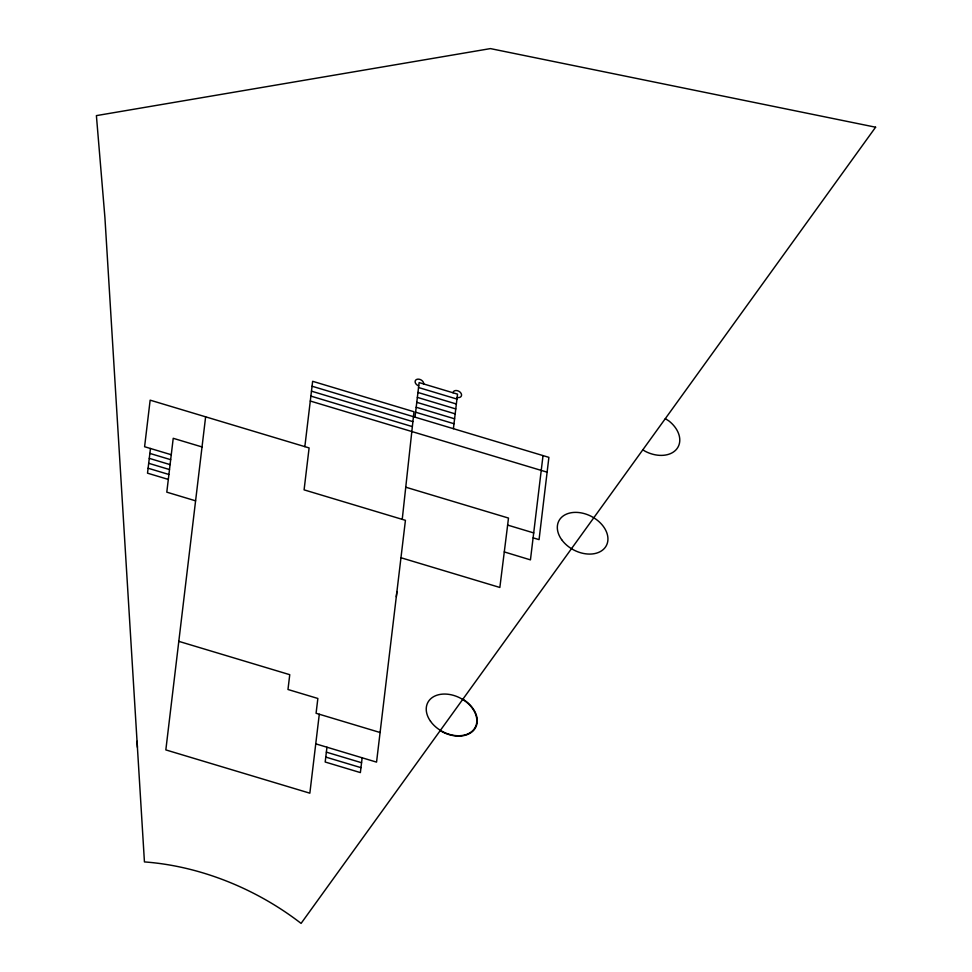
<?xml version="1.0" encoding="UTF-8"?>
<svg xmlns="http://www.w3.org/2000/svg" width="972" height="972" viewBox="0 0 972 972"><rect width="100%" height="100%" fill="white"/><g stroke="black" fill="none" stroke-linecap="round" stroke-linejoin="round"><path stroke-width="1.46" d="M402.238 519.364L413.987 411.751L312.644 381.303L304.844 446.646M150.453 448.493L147.513 473.17L168.314 479.415M205.627 416.83L165.835 749.91L309.849 793.188L319.29 714.238M326.957 747.213L325.183 762.012L360.381 772.594L362.155 757.796M415.008 417.134L419.126 382.591L457.533 394.134L453.414 428.676M396.297 596.808L396.928 591.571M507.615 525.281L508.478 518.064L406.065 487.288M504.286 551.926L530.445 559.872L543.02 455.601M457.144 397.39L457.994 397.56A4.532 3.208 27.4 0 0 461.542 394.741A4.532 3.208 27.4 0 0 457.29 390.659A4.532 3.208 27.4 0 0 453.001 392.761M418.543 387.524L456.949 399.067M417.948 392.457L456.354 404M417.365 397.39L455.771 408.933M416.769 402.323L455.175 413.865M416.186 407.256L454.592 418.798M415.591 412.201L453.997 423.731M312.048 386.236L548.888 457.362L539.059 539.63L533.191 537.868M311.465 391.169L412.808 421.629M310.87 396.102L412.225 426.562M310.287 401.035L547.115 472.173M533.774 532.935L507.639 525.087L499.851 587.465L400.974 557.746M202.03 446.95L173.223 438.299L166.795 492.16L195.591 500.823M171.266 454.738L144.597 446.731L150.15 400.16L309.108 447.922L304.09 489.864L405.433 520.324L376.553 762.121L315.754 743.847M149.87 453.426L170.671 459.671M149.275 458.359L170.088 464.616M148.692 463.292L169.493 469.549M148.096 468.225L168.909 474.482M178.812 641.35L289.753 674.689L287.979 689.5L317.856 698.467L316.082 713.278L380.088 732.511M326.361 752.146L361.56 762.728M325.766 757.079L360.977 767.661M418.738 385.848L417.911 385.52A4.532 3.208 27.4 0 1 415.263 380.83A4.532 3.208 27.4 0 1 420.159 379.505A4.532 3.208 27.4 0 1 423.658 383.952M665.31 418.64L668.918 420.961A27.18 19.258 27.4 0 1 676.828 448.87A27.18 19.258 27.4 0 1 645.177 451.287L642.844 449.781M137.113 741.284L137.404 747.31M462.866 699.196A27.18 19.258 27.4 0 1 474.615 729.122A27.18 19.258 27.4 0 1 440.207 730.604M875.602 127.211L301.089 923.4A218.08 154.475 27.4 0 0 144.439 861.921L104.915 217.534L96.398 115.619L490.423 48.6L875.602 127.211M430.523 721.285A26.754 18.954 27.4 0 0 474.251 728.903A26.754 18.954 27.4 0 0 449.829 694.518A26.754 18.954 27.4 0 0 430.523 721.285M561.609 539.606A26.754 18.954 27.4 0 0 605.349 547.224A26.754 18.954 27.4 0 0 580.928 512.839A26.754 18.954 27.4 0 0 561.609 539.606"/></g></svg>
